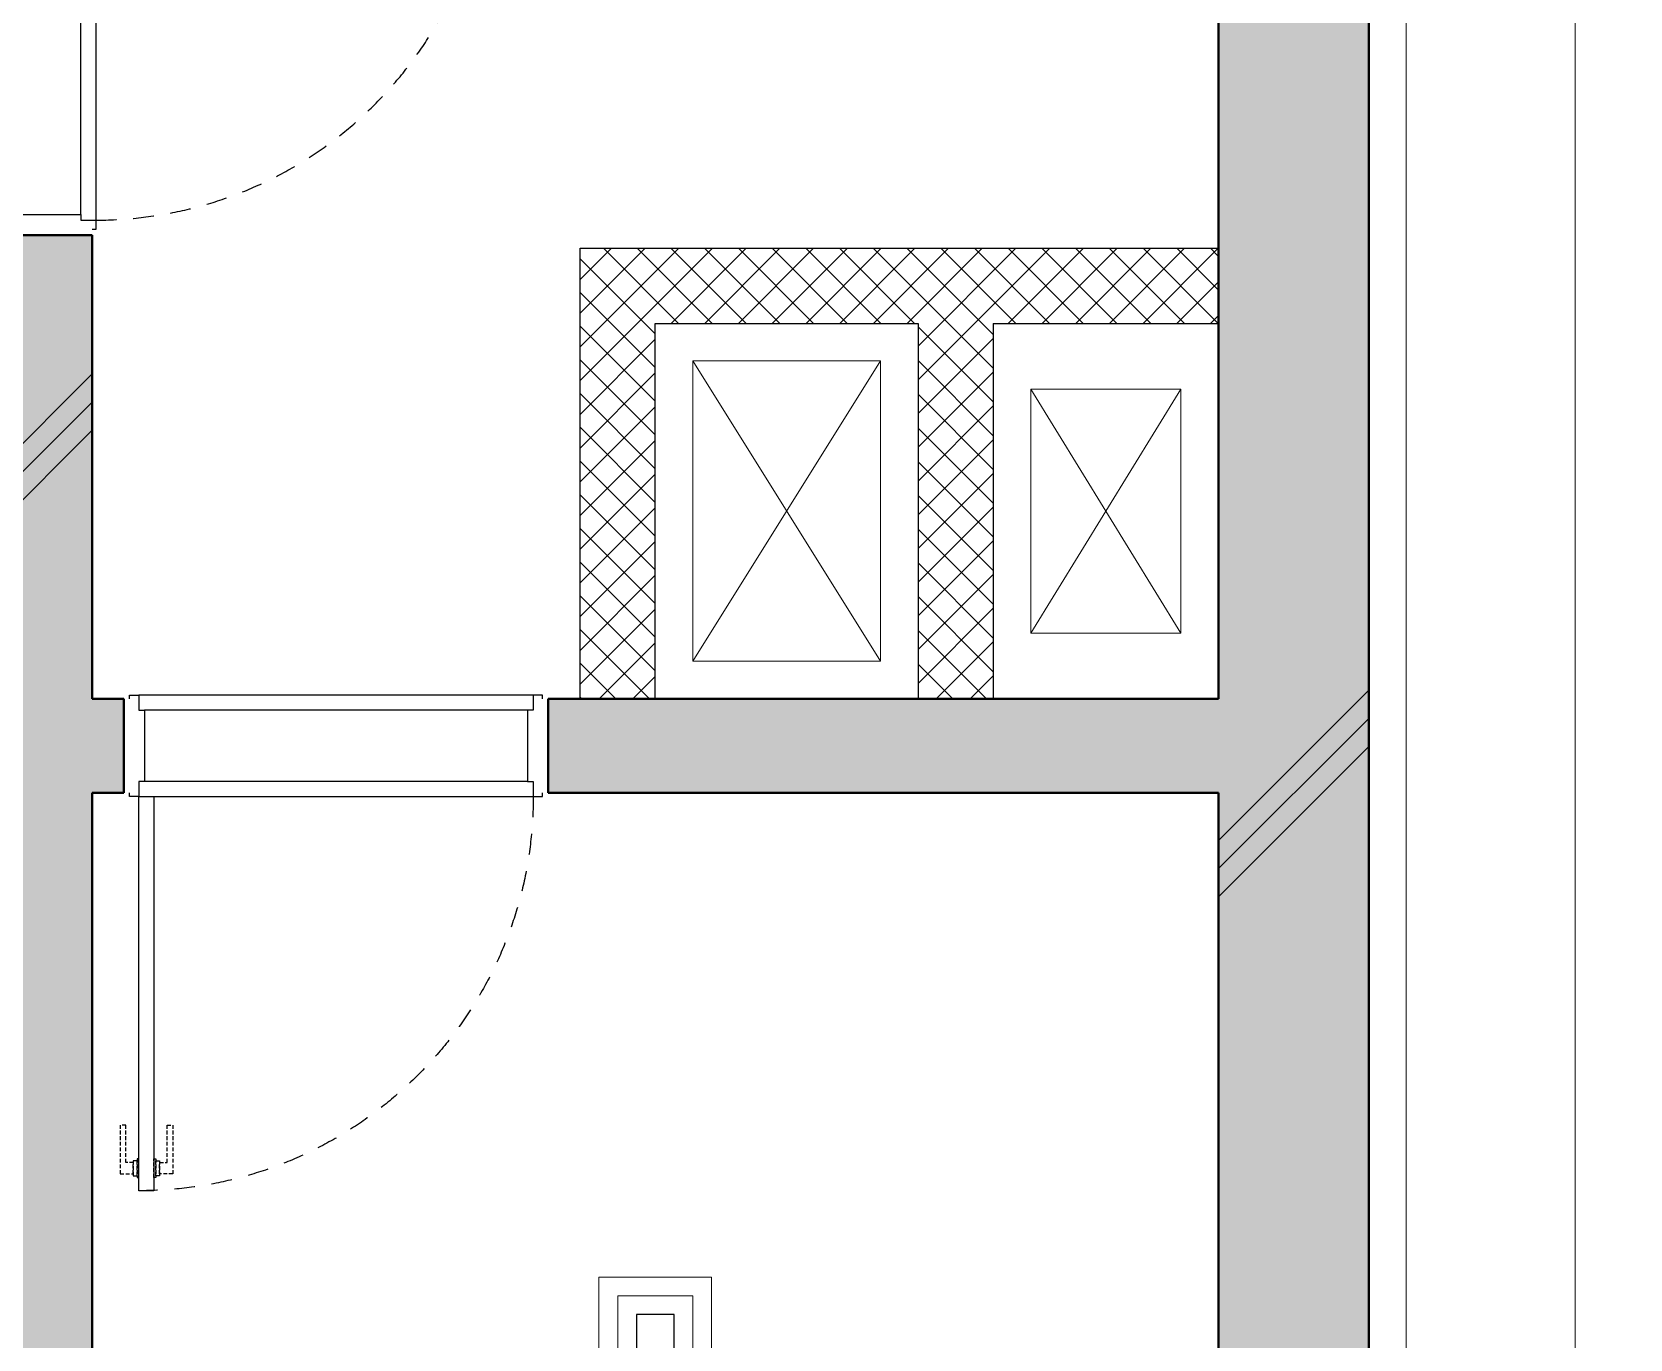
# Model space of a CAD drawing. Header units: millimetres. Extents: x 4003075 to 5615882, y 1445368 to 2591247.
# Drawn here: x 5373465 to 5377721, y 2451013 to 2454494 of the extents above; entities that cross this region are included whole.
import ezdxf

# ---------------------------------------------------------------- set-up
doc = ezdxf.new("R2010")
doc.units = ezdxf.units.MM
doc.linetypes.add('XR-평면도$0$DASHEDX2', pattern=[1.5, 1, -0.5])
doc.linetypes.add('XR-평면도$0$HID', pattern=[2, 1.1, -0.9])
for name, color, linetype, lineweight in [('XR-평면도$0$A-CNTL', 9, 'Continuous', 15), ('XR-평면도$0$A-CONC-LIN1', 9, 'Continuous', 40), ('XR-평면도$0$A-DWXM-DOOR', 9, 'Continuous', 25), ('XR-평면도$0$A-ELEV-LIN3', 9, 'Continuous', 18), ('XR-평면도$0$A-SSXM-STAIR', 9, 'Continuous', 25), ('XR-평면도$0$A-SSXS-HAND', 9, 'Continuous', 20), ('XR-평면도$0$A-WAXM-BLOC', 9, 'Continuous', 25), ('XR-평면도$0$A-XXXX-HATC', 9, 'Continuous', 18), ('XR-평면도$0$A-XXXX-OPEN', 9, 'Continuous', 15)]:
    doc.layers.add(name, color=color, linetype=linetype, lineweight=lineweight)
doc.layers.add('XR-평면도$0$A-CONC-SOLD', color=9, linetype='Continuous')

# ---------------------------------------------------------------- blocks, each defined once
blk = doc.blocks.new('XR-평면도$0$계단실(기준층)230530')
at = {"layer": 'XR-평면도$0$A-SSXM-STAIR'}
blk.add_lwpolyline([(-3407141.1, 1627380.6), (-3407141.1, 1623470.6), (-3407041.1, 1623470.6), (-3407041.1, 1627380.6), (-3407141.1, 1627380.6)], dxfattribs=at)
at = {"layer": 'XR-평면도$0$A-SSXS-HAND'}
for points in [[(-3407241.1, 1624710.9), (-3407241.1, 1623370.6), (-3406941.1, 1623370.6), (-3406941.1, 1627480.6), (-3407241.1, 1627480.6), (-3407241.1, 1624710.9)], [(-3407191.1, 1624687.2), (-3407191.1, 1623420.6), (-3406991.1, 1623420.6), (-3406991.1, 1627430.6), (-3407191.1, 1627430.6), (-3407191.1, 1624687.2)]]:
    blk.add_lwpolyline(points, dxfattribs=at)
blk = doc.blocks.new('XR-평면도$0$중심선(210216)')
at = {"layer": 'XR-평면도$0$A-CNTL', "ltscale": 300}
blk.add_lwpolyline([(55000, 206000), (55000, -10000)], dxfattribs=at)
blk = doc.blocks.new('XR-평면도$0$도어_008')
at = {"layer": 'XR-평면도$0$A-DWXM-DOOR'}
blk.add_lwpolyline([(65, 0), (65, 1050), (25, 1050), (25, 0)], close=True, dxfattribs=at)
at = {"layer": 'XR-평면도$0$A-DWXM-DOOR', "color": 9, "linetype": 'XR-평면도$0$DASHEDX2', "ltscale": 10}
for points in [[(-25, 1005), (10, 1005), (10, 975), (-10, 975), (-10, 875), (-25, 875)], [(20, 1010), (20, 970), (10, 970), (10, 1010)], [(20, 965), (20, 1015), (25, 1015), (25, 965)], [(70, 965), (70, 1015), (65, 1015), (65, 965)], [(70, 1010), (70, 970), (80, 970), (80, 1010)], [(115, 1005), (80, 1005), (80, 975), (100, 975), (100, 875), (115, 875)]]:
    blk.add_lwpolyline(points, close=True, dxfattribs=at)
at = {"layer": 'XR-평면도$0$A-DWXM-DOOR', "color": 0}
for points in [[(0, -260), (0, -270), (25, -270), (25, -230), (40, -230), (40, -40), (25, -40), (25, 0), (0, 0), (0, -10)], [(1100, -260), (1100, -270), (1075, -270), (1075, -230), (1060, -230), (1060, -40), (1075, -40), (1075, 0), (1100, 0), (1100, -10)]]:
    blk.add_lwpolyline(points, dxfattribs=at)
at = {"layer": 'XR-평면도$0$A-DWXM-DOOR', "color": 9}
for points in [[(25, 0), (1075, 0)], [(1060, -40), (40, -40)], [(1060, -230), (40, -230)], [(1075, -270), (25, -270)]]:
    blk.add_lwpolyline(points, dxfattribs=at)
at = {"layer": 'XR-평면도$0$A-DWXM-DOOR', "color": 1, "linetype": 'XR-평면도$0$HID', "ltscale": 50}
blk.add_arc((25, 0), 1050, 0, 90, dxfattribs=at)
blk = doc.blocks.new('XR-평면도$0$CORE_03_06_B2F 3F에서8F (230330)')
at = {"layer": 'XR-평면도$0$A-CONC-SOLD'}
h = blk.add_hatch(dxfattribs=at)
h.set_pattern_fill('CONC', color=256, scale=100, angle=180)
h.set_pattern_definition([(225, (259193, 729020.6), (2121.32, -2121.32), []), (225, (259193, 728945.6), (2121.32, -2121.32), []), (225, (259193, 728870.6), (2121.32, -2121.32), [])])
h.paths.add_polyline_path([(0, 0), (10950, 0), (10950, 10700), (10550, 10700), (10550, 10000), (7300, 10000), (7300, 9550), (7550, 9550), (7550, 9750), (10550, 9750), (10550, 7250), (8850, 7250), (8850, 7000), (10550, 7000), (10550, 400), (7550, 400), (7550, 7000), (7750, 7000), (7750, 7250), (7550, 7250), (7550, 8450), (7300, 8450), (7300, 5550), (6850, 5550), (6850, 5300), (7300, 5300), (7300, 400), (3500, 400), (3500, 900), (3250, 900), (3250, 400), (400, 400), (400, 2700), (3250, 2700), (3250, 2200), (3500, 2200), (3500, 3500), (3250, 3500), (3250, 2950), (400, 2950), (400, 5300), (3250, 5300), (3250, 4700), (3500, 4700), (3500, 5300), (5750, 5300), (5750, 5550), (5300, 5550), (5300, 7900), (5050, 7900), (5050, 5550), (400, 5550), (400, 9100), (1300, 9100), (1300, 9350), (400, 9350), (400, 12000), (2400, 12000), (2400, 9350), (1915, 9350), (1915, 9100), (3550, 9100), (3550, 9350), (2650, 9350), (2650, 12000), (5050, 12000), (5050, 9350), (4150, 9350), (4150, 9100), (5300, 9100), (5300, 12000), (5750, 12000), (5750, 12400), (0, 12400)])
h.paths.add_polyline_path([(6850, 12000), (10550, 12000), (10550, 11800), (10950, 11800), (10950, 12400), (6850, 12400)], flags=17)
at = {"layer": 'XR-평면도$0$A-XXXX-HATC'}
h = blk.add_hatch(color=253, dxfattribs=at)
h.dxf.hatch_style = 1
h.paths.add_polyline_path([(0, 12400), (0, 0), (10950, 0), (10950, 10685), (10550, 10685), (10550, 10000), (7300, 10000), (7300, 9615), (7550, 9615), (7550, 9750), (10550, 9750), (10550, 7250), (8765, 7250), (8765, 7000), (10550, 7000), (10550, 400), (7550, 400), (7550, 7000), (7635, 7000), (7635, 7250), (7550, 7250), (7550, 8485), (7300, 8485), (7300, 5550), (6865, 5550), (6865, 5300), (7300, 5300), (7300, 400), (3500, 400), (3500, 900), (3250, 900), (3250, 400), (400, 400), (400, 2700), (3250, 2700), (3250, 2200), (3500, 2200), (3500, 3475), (3250, 3475), (3250, 2950), (400, 2950), (400, 5300), (3250, 5300), (3250, 4775), (3500, 4775), (3500, 5300), (5735, 5300), (5735, 5550), (400, 5550), (400, 9100), (1285, 9100), (1285, 9350), (400, 9350), (400, 12000), (2400, 12000), (2400, 9350), (1915, 9350), (1915, 9100), (4235, 9100), (4235, 9350), (2650, 9350), (2650, 12000), (5050, 12000), (5050, 9350), (4865, 9350), (4865, 9100), (5300, 9100), (5300, 12000), (5735, 12000), (5735, 12400)])
h.paths.add_polyline_path([(6865, 12000), (6865, 12400), (10950, 12400), (10950, 11815), (10550, 11815), (10550, 12000)])
h = blk.add_hatch(dxfattribs=at)
h.set_pattern_fill('ANSI37', color=256, scale=20, style=0)
h.set_pattern_definition([(45, (0, 12400), (-44.90128, 44.90128), []), (135, (0, 12400), (-44.90128, -44.90128), [])])
h.paths.add_polyline_path([(8850, 7250), (8850, 8450), (10550, 8450), (10550, 8250), (9950, 8250), (9950, 7250), (9750, 7250), (9750, 8250), (9050, 8250), (9050, 7250)])
h.paths.add_polyline_path([(7300, 2800), (6500, 2800), (6500, 400), (6700, 400), (6700, 1600), (7300, 1600), (7300, 1800), (6700, 1800), (6700, 2600), (7300, 2600)])
at = {"layer": 'XR-평면도$0$A-CONC-LIN1'}
for p, q in [((7550, 7250), (7635, 7250)), ((7635, 7250), (7635, 7000)), ((8765, 7250), (8765, 7000)), ((8765, 7250), (10550, 7250))]:
    blk.add_line(p, q, dxfattribs=at)
for points in [[(5735, 12400), (0, 12400), (0, 0), (10950, 0), (10950, 10685), (10550, 10685)], [(10550, 7250), (10550, 9750)], [(7550, 8485), (7300, 8485)], [(7550, 8485), (7550, 7250)], [(7550, 400), (10550, 400), (10550, 7000)], [(7635, 7000), (7550, 7000)], [(7550, 7000), (7550, 400)], [(10550, 7000), (8765, 7000)]]:
    blk.add_lwpolyline(points, dxfattribs=at)
at = {"layer": 'XR-평면도$0$A-WAXM-BLOC', "ltscale": 50}
for points in [[(8850, 7250), (8850, 8450), (10550, 8450)], [(9050, 7250), (9050, 8250), (9750, 8250)], [(9750, 8250), (9750, 7250)], [(9950, 8250), (10550, 8250)], [(9950, 8250), (9950, 7250)]]:
    blk.add_lwpolyline(points, dxfattribs=at)
at = {"layer": 'XR-평면도$0$A-XXXX-OPEN', "ltscale": 20}
for p, q in [((9150, 7350), (9650, 8150)), ((9150, 8150), (9650, 7350)), ((10050, 8075), (10450, 7425)), ((10050, 7425), (10450, 8075))]:
    blk.add_line(p, q, dxfattribs=at)
for points in [[(9150, 8150), (9650, 8150), (9650, 7350), (9150, 7350)], [(10050, 8075), (10450, 8075), (10450, 7425), (10050, 7425)]]:
    blk.add_lwpolyline(points, close=True, dxfattribs=at)
at = {"rotation": 270}
blk.add_blockref('XR-평면도$0$도어_008', (7560, 9600), dxfattribs=at)
at = {"xscale": -1, "rotation": 180}
blk.add_blockref('XR-평면도$0$도어_008', (7650, 6990), dxfattribs=at)

msp = doc.modelspace()

# ---------------------------------------------------------------- linework, layer by layer
at = {"layer": 'XR-평면도$0$A-ELEV-LIN3'}
for points in [[(5363175, 2444567.6), (5364575, 2444567.6), (5364575, 2445467.6), (5377025, 2445467.6), (5377025, 2444867.6), (5378125, 2444867.6), (5378125, 2446367.6), (5377025, 2446367.6), (5377025, 2457867.6), (5433125, 2457867.6), (5433125, 2446367.6), (5432025, 2446367.6), (5432025, 2444867.6), (5433125, 2444867.6), (5433125, 2445467.6), (5443025, 2445467.6), (5443025, 2444867.6), (5444125, 2444867.6), (5444125, 2446367.6), (5443025, 2446367.6), (5443025, 2457867.6), (5483675, 2457867.6)], [(5363175, 2445967.6), (5363175, 2444567.6), (5364575, 2444567.6), (5364575, 2445467.6), (5377025, 2445467.6), (5377025, 2444867.6), (5378125, 2444867.6), (5378125, 2446367.6), (5377025, 2446367.6), (5377025, 2457867.6), (5433125, 2457867.6), (5433125, 2446367.6), (5432025, 2446367.6), (5432025, 2444867.6), (5433125, 2444867.6), (5433125, 2445467.6), (5443025, 2445467.6), (5443025, 2444867.6), (5444125, 2444867.6), (5444125, 2446367.6), (5443025, 2446367.6), (5443025, 2457867.6), (5483675, 2457867.6)], [(5363175, 2445967.6), (5363175, 2444567.6), (5364575, 2444567.6), (5364575, 2445467.6), (5377025, 2445467.6), (5377025, 2444867.6), (5378125, 2444867.6), (5378125, 2446367.6), (5377025, 2446367.6), (5377025, 2457867.6), (5433125, 2457867.6), (5433125, 2446367.6), (5432025, 2446367.6), (5432025, 2444867.6), (5433125, 2444867.6), (5433125, 2445467.6), (5443025, 2445467.6), (5443025, 2444867.6), (5444125, 2444867.6), (5444125, 2446367.6), (5443025, 2446367.6), (5443025, 2457867.6), (5483675, 2457867.6)], [(5363075, 2444467.6), (5364675, 2444467.6), (5364675, 2445367.6), (5376925, 2445367.6), (5376925, 2444767.6), (5378225, 2444767.6), (5378225, 2446467.6), (5377125, 2446467.6), (5377125, 2457767.6), (5433025, 2457767.6), (5433025, 2446467.6), (5431925, 2446467.6), (5431925, 2444767.6), (5433225, 2444767.6), (5433225, 2445367.6), (5442925, 2445367.6), (5442925, 2444767.6), (5444225, 2444767.6), (5444225, 2446467.6), (5443125, 2446467.6), (5443125, 2457767.6), (5483575, 2457767.6)], [(5363075, 2444467.6), (5364675, 2444467.6), (5364675, 2445367.6), (5376925, 2445367.6), (5376925, 2444767.6), (5378225, 2444767.6), (5378225, 2446467.6), (5377125, 2446467.6), (5377125, 2457767.6), (5433025, 2457767.6), (5433025, 2446467.6), (5431925, 2446467.6), (5431925, 2444767.6), (5433225, 2444767.6), (5433225, 2445367.6), (5442925, 2445367.6), (5442925, 2444767.6), (5444225, 2444767.6), (5444225, 2446467.6), (5443125, 2446467.6), (5443125, 2457767.6), (5483575, 2457767.6)], [(5363075, 2444467.6), (5364675, 2444467.6), (5364675, 2445367.6), (5376925, 2445367.6), (5376925, 2444767.6), (5378225, 2444767.6), (5378225, 2446467.6), (5377125, 2446467.6), (5377125, 2457767.6), (5433025, 2457767.6), (5433025, 2446467.6), (5431925, 2446467.6), (5431925, 2444767.6), (5433225, 2444767.6), (5433225, 2445367.6), (5442925, 2445367.6), (5442925, 2444767.6), (5444225, 2444767.6), (5444225, 2446467.6), (5443125, 2446467.6), (5443125, 2457767.6), (5483575, 2457767.6)]]:
    msp.add_lwpolyline(points, dxfattribs=at)

# ---------------------------------------------------------------- block references
for name, p in [('XR-평면도$0$계단실(기준층)230530', (8782216.1, 823697)), ('XR-평면도$0$계단실(기준층)230530', (8782216.1, 823697)), ('XR-평면도$0$계단실(기준층)230530', (8782216.1, 823697)), ('XR-평면도$0$CORE_03_06_B2F 3F에서8F (230330)', (5366075, 2445467.6)), ('XR-평면도$0$CORE_03_06_B2F 3F에서8F (230330)', (5366075, 2445467.6)), ('XR-평면도$0$CORE_03_06_B2F 3F에서8F (230330)', (5366075, 2445467.6))]:
    msp.add_blockref(name, p)
at = {"layer": 'XR-평면도$0$A-CNTL'}
msp.add_blockref('XR-평면도$0$중심선(210216)', (5322575, 2339367.6), dxfattribs=at)

doc.saveas('drawing.dxf')
